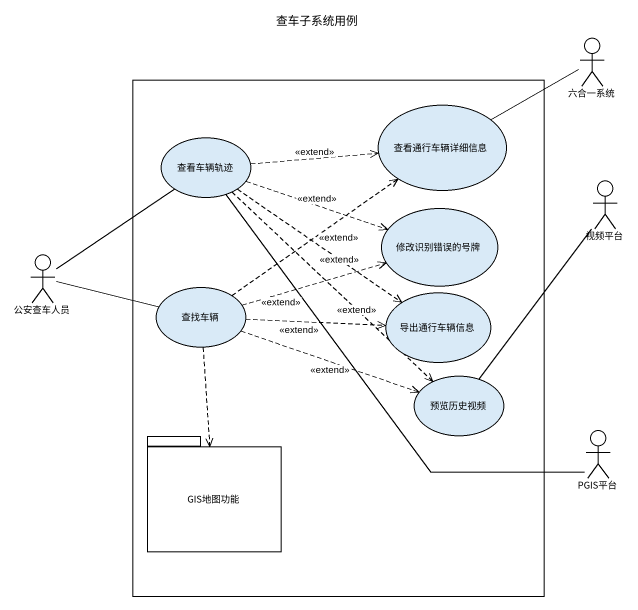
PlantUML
@startuml
title 查车子系统用例
actor 六合一系统
rectangle " " as rectangle1 {
  usecase 查看通行车辆详细信息
  usecase 查看车辆轨迹
  usecase 修改识别错误的号牌
  usecase 查找车辆
  usecase 导出通行车辆信息
  usecase 预览历史视频
  package GIS地图功能 {
  }
}
actor 视频平台
actor 公安查车人员
actor PGIS平台
六合一系统 -left- 查看通行车辆详细信息
查看车辆轨迹 .right.> 查看通行车辆详细信息 : <<extend>>
查看车辆轨迹 .right.> 修改识别错误的号牌 : <<extend>>
查看车辆轨迹 ..> 导出通行车辆信息 : <<extend>>
查看车辆轨迹 ..> 预览历史视频 : <<extend>>
视频平台 -- 预览历史视频
视频平台 -- 预览历史视频
公安查车人员 -up- 查看车辆轨迹
公安查车人员 -right- 查找车辆
查找车辆 .up.> 查看通行车辆详细信息 : <<extend>>
查找车辆 .right.> 修改识别错误的号牌 : <<extend>>
查找车辆 .right.> 导出通行车辆信息 : <<extend>>
查找车辆 .right.> 预览历史视频 : <<extend>>
查找车辆 ..> GIS地图功能
PGIS平台 -up- 查看车辆轨迹
@enduml
